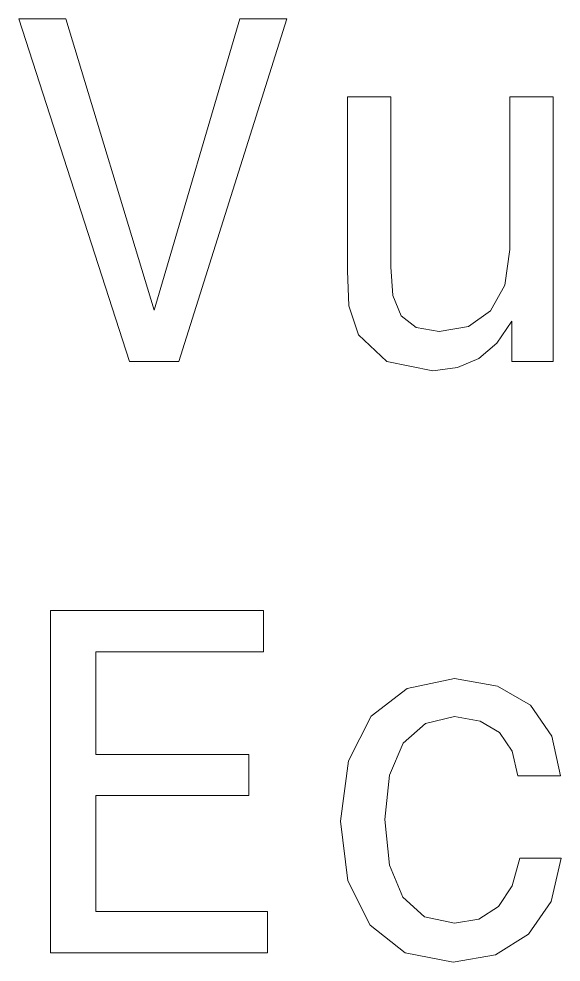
# Model space of a CAD drawing. Extents: x 537 to 786, y 346 to 499.
# Drawn here: x 594.64 to 600.18, y 345.85 to 355.49 of the extents above; entities that cross this region are included whole.
import ezdxf

# ---------------------------------------------------------------- set-up
doc = ezdxf.new("R2010")
doc.units = 0

msp = doc.modelspace()

# ---------------------------------------------------------------- linework, layer by layer
at = {"color": 7, "lineweight": 13}
for points in [[(596.8955, 355.4947), (596.018, 352.5142), (595.1153, 355.4947), (594.6362, 355.4947), (595.7659, 351.9897), (596.2702, 351.9897), (597.3746, 355.4947)], [(600.098, 354.6979), (599.6542, 354.6979), (599.6542, 353.1345), (599.6038, 352.7714), (599.4575, 352.5091), (599.2305, 352.3477), (598.933, 352.2973), (598.696, 352.3377), (598.5447, 352.4587), (598.4589, 352.6655), (598.4388, 352.958), (598.4388, 354.6979), (597.9949, 354.6979), (597.9949, 352.9176), (598.0101, 352.5596), (598.1059, 352.262), (598.3984, 351.9897), (598.8674, 351.8939), (599.1196, 351.9292), (599.3364, 352.02), (599.5231, 352.1763), (599.6744, 352.4032), (599.6744, 351.9897), (600.098, 351.9897)], [(594.9589, 345.9428), (597.178, 345.9428), (597.178, 346.3665), (595.4229, 346.3665), (595.4229, 347.5516), (596.9863, 347.5516), (596.9863, 347.9702), (595.4229, 347.9702), (595.4229, 349.0192), (597.1376, 349.0192), (597.1376, 349.4428), (594.9589, 349.4428)], [(599.7349, 347.7534), (600.1736, 347.7534), (600.0828, 348.1568), (599.866, 348.4745), (599.5281, 348.6712), (599.0894, 348.7469), (598.6052, 348.646), (598.2371, 348.3636), (598.0051, 347.9047), (597.9244, 347.2894), (598, 346.6791), (598.2269, 346.2253), (598.585, 345.9428), (599.0742, 345.847), (599.5079, 345.9227), (599.8458, 346.1345), (600.0778, 346.4673), (600.1786, 346.9111), (599.7551, 346.9111), (599.6794, 346.6287), (599.5382, 346.4169), (599.3364, 346.2858), (599.0894, 346.2454), (598.7817, 346.311), (598.5598, 346.5127), (598.4236, 346.8405), (598.3782, 347.3045), (598.4236, 347.7584), (598.5648, 348.0862), (598.7918, 348.2879), (599.0894, 348.3586), (599.3516, 348.3132), (599.5483, 348.1972), (599.6794, 348.0055)]]:
    msp.add_lwpolyline(points, close=True, dxfattribs=at)

doc.saveas('drawing.dxf')
